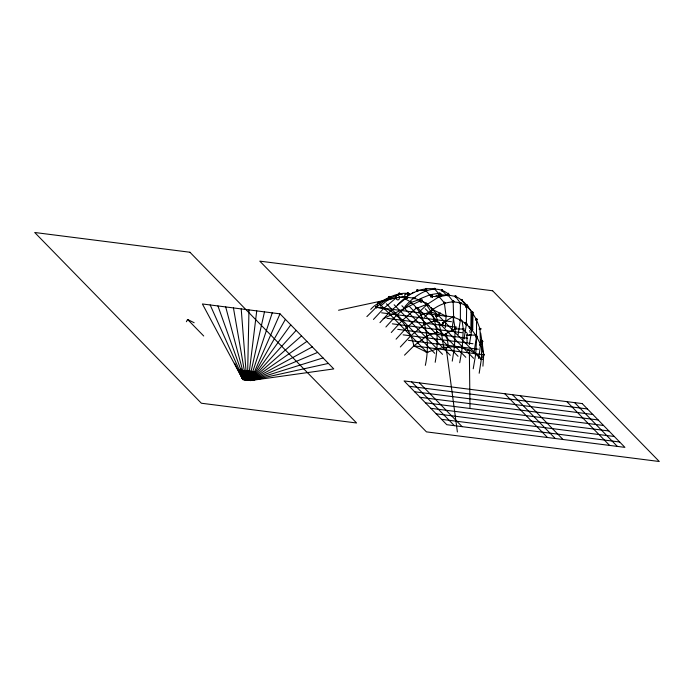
<?xml version="1.0" encoding="UTF-8"?>
<svg xmlns="http://www.w3.org/2000/svg" width="694" height="694" viewBox="0 0 694 694"><rect width="100%" height="100%" fill="white"/><g stroke="black" fill="none" stroke-linecap="round" stroke-linejoin="round"><path stroke-width="1.04" d="M417.901 290.89C417.268 287.576 417.172 292.495 417.32 290.37C417.892 288.531 418.118 291.94 417.849 290.925M426.853 304.449C426.871 301.508 428.788 306.644 426.931 304.31C426.68 305.429 426.281 304.579 426.845 304.319M455.975 328.93L455.03 329.468L454.822 328.262M425.318 365.365C430.315 343.131 427.044 308.257 404.715 298.776C404.767 298.984 405.131 299.366 405.253 299.019C405.574 297.145 405.383 300.207 405.244 298.576M244.418 377.614L244.392 379.765L217.925 305.941M408.202 293.085C408.913 291.827 406.051 293.631 408.219 293.371M470.853 329.633L471.087 312.317M472.709 329.693A0.928 0.573 0.8 0 0 471.339 329.164A0.928 0.573 0.8 0 0 471.295 330.153A0.928 0.573 0.8 0 0 472.709 329.693L472.952 312.387M407.387 293.762C406.84 291.862 408.593 293.467 407.864 293.779M438.599 296.694C439.84 294.794 440.23 298.168 438.938 297.266C437.819 294.75 440.82 296.676 438.99 297.379M435.069 288.86C435.207 287.151 433.62 290.014 435.034 289.103M248.417 378.23L247.498 380.165L248.973 309.897M421.206 315.137C422.464 316.724 419.757 314.399 421.249 314.746M443.83 302.914C445.314 301.829 444.516 302.567 443.934 302.445C445.01 301.725 445.661 303.408 444.559 303.356C445.704 302.48 443.631 301.847 443.752 303.113M417.129 289.797L417.372 290.959L417.181 289.71M479.172 373.251L481.332 359.275L481.801 346.679M481.879 344.588L481.992 341.439L480.673 333.137M225.689 306.93L245.173 379.87L245.26 377.701M476.657 337.327L475.754 353.836L473.221 368.809M462.065 320.645L463.306 329.086L462.239 347.746L459.714 362.728M467.617 305.534C467.374 304.649 467.773 306.054 467.661 305.421M233.444 307.919L245.945 379.965L246.084 377.831M430.523 311.563C430.115 312.205 432.206 312.699 430.61 311.198C430.523 313.393 432.353 310.556 430.983 311.363M445.279 327.611L446.086 316.195L444.36 302.879L439.137 296.711L427.365 304.258L418.439 312.682M482.044 341.214L482.694 341.422L481.532 341.335M482.92 366.163L483.718 354.755L481.992 341.439L480.69 339.895M425.405 323.951L425.361 323.768M427.825 335.696C427.409 336.538 424.823 335.454 427.842 335.705M455.533 329.45L455.863 328.722M247.394 378.013L246.726 380.06L247.099 375.766M248.495 377.12L247.498 380.165L248.513 370.605M249.432 378.438L248.279 380.26L256.737 310.886M417.146 290.231C418.04 289.008 418.1 291.393 417.276 289.684M455.264 328.626C454.067 329.312 455.264 327.585 455.542 328.644M455.55 329.008L454.475 328.93L455.464 329.034M435.19 362.285C438.677 341.925 439.033 317.661 423.67 301.812M437.758 332.357L437.281 332.495L437.767 332.296M451.794 331.047L453.642 317.253L453.139 301.448L448.029 295.037L439.84 294.933L435.936 295.566M478.669 358.59L480.526 344.797L480.022 328.991L477.229 321.504M458.127 334.595L460.374 319.986L460.4 303.104L455.429 296.425L448.029 295.037L439.137 296.711M474.254 351.121L476.5 336.512L476.526 319.63C470.992 310.773 465.527 300.702 455.429 296.425M452.254 361.132L454.483 346.766L455.169 328.869L453.269 317.635M464 339.097L466.403 324.159L466.646 306.843L461.744 300.008M469.378 344.606L471.781 329.667L472.024 312.352C459.307 293.883 436.5 302.974 424.546 317.279M244.913 370.31L245.945 379.965L246.327 377.84M241.208 308.908L246.726 380.06L247.133 377.961M247.498 380.165L248.374 375.931M249.64 377.328L248.279 380.26L250.317 370.839M251.15 379.956L249.051 380.364L264.492 311.875M426.359 335.783L426.836 335.592M443.77 302.914L443.553 303.044M248.279 380.26L249.623 376.165M250.595 378.872L249.051 380.364L252.078 371.221M257.231 379.245L249.831 380.459L272.256 312.855M430.41 311.727L431.069 311.346M448.584 294.256C449.009 292.365 448.359 294.872 448.463 294.438M434.869 289.268C434.045 286.587 434.175 289.988 434.8 289.398M280.02 313.844L250.603 380.555L242.839 379.566L202.405 303.972L280.02 313.844L333.779 368.922L250.603 380.555L285.39 319.353M252.954 379.661L249.831 380.459L253.796 371.585M250.395 378.672L249.051 380.364L250.829 376.46M480.213 328.748C481.957 328.444 478.305 328.626 479.918 328.783M482.686 341.387C481.341 342.368 481.254 340.147 482.79 341.24C482.434 341.986 482.252 342.168 482.122 341.361M186.391 321.738L187.588 319.474L194.155 322.727M366.883 316.603L376.226 307.303L378.612 302.784C388.093 297.891 398.668 291.48 409.729 293.77M469.985 407.664L469.344 350.071L475.754 353.836L481.332 359.275L483.718 354.755C479.45 336.651 466.559 316.811 446.086 316.195L376.226 307.303L389.438 297.179L391.546 296.997M462.525 329.069L464.008 328.947M464.008 329.034C464.251 329.268 459.931 326.605 467.348 333.467M467.383 305.854L466.498 305.811L467.314 305.837M460.764 303.478C461.484 301.734 459.315 303.113 460.469 303.651A0.92 0.573 0.1 0 1 459.532 302.922A0.92 0.573 0.1 0 1 461.007 302.679A0.92 0.573 0.1 0 1 460.816 303.616M252.85 379.375L249.831 380.459L252 376.747M249.051 380.364L250.716 377.623M290.769 324.861L250.603 380.555L328.401 363.422M252.737 379.054L249.831 380.459L251.757 377.909M466.967 307.182C466.984 306.297 466.81 308.179 467.149 306.366M471.668 312.109L472.597 312.187L471.833 311.962M426.472 289.676L426.697 288.773L426.558 289.719M481.28 341.214L482.139 340.858M476.865 319.847L477.056 319.179A0.92 0.573 0.1 0 1 477.116 320.073M296.147 330.37L250.603 380.555L323.031 357.913M385.899 326.995L396.552 315.276L411.082 302.445L419.991 299.4M391.277 332.504L401.93 320.775L416.452 307.954L415.906 307.312L417.007 308.596L416.912 307.52L416.782 308.231L426.359 304.571L429.291 305.802M379.948 322.649L390.522 311.103L405.227 298.793M396.083 339.175L406.649 327.62L421.058 315.041L430.931 311.727L435.771 313.862M373.45 319.448L383.782 308.362L396.3 297.778M400.334 346.983L410.666 335.905L424.745 323.994L434.583 320.741L439.415 322.901M480.413 329.329L480.69 328.835L480.075 328.652M251.653 379.306L249.831 380.459L251.315 378.915M404.515 355.154L413.867 345.864L427.07 335.731L436.986 332.322L442.069 333.97M479.554 328.887L480.638 328.843L479.415 329.242L479.91 329.572A0.894 0.564 -1.8 0 1 479.181 328.809A0.894 0.564 -1.8 0 1 480.543 328.522A0.894 0.564 -1.8 0 1 480.586 329.416M404.923 306.592C415.394 294.282 435.355 281.261 449.643 295.254M397.462 304.996C407.057 294.629 420.026 287.099 434.557 288.886L439.181 294.178M301.526 335.879L250.603 380.555L317.652 352.405M380.399 306.158L388.553 299.322L399.354 293.77L402.407 294.75M370.691 309.394C379.462 299.426 393.238 298.394 405.496 296.234M448.315 294.516C446.832 293.371 449.365 292.261 448.177 294.369C448.723 294.794 448.324 296.217 448.35 294.508M249.831 380.459L251.497 379.098M470.515 334.959L466.828 335.081L467.114 342.602M424.633 323.76C425.179 323.872 423.852 322.719 425.266 324.636M421.362 315.059L420.98 314.729M306.895 341.387L250.603 380.555L312.274 346.896M453.607 301.17L452.982 302.037M472.258 312.812L472.657 312.135L472.18 311.771L471.443 312.751L472.536 312.352L471.634 312.847A0.928 0.573 0.8 0 1 471.365 311.944A0.928 0.573 0.8 0 1 472.822 312.074A0.928 0.573 0.8 0 1 472.258 312.907M438.625 314.139L440.464 312.977M424.407 290.179L426.22 289.077M442.252 323.222L453.095 316.62M471.131 350.132L467.444 350.175L468.112 349.845M453.295 301.959L453.312 302.029A0.894 0.564 -1.8 0 0 453.902 301.144A0.894 0.564 -1.8 0 0 452.436 301.109A0.894 0.564 -1.8 0 0 452.861 301.994L452.922 302.072M467.123 307.338A0.928 0.573 0.8 0 0 467.218 306.401L467.218 306.453A0.928 0.573 0.8 0 0 465.761 306.661A0.928 0.573 0.8 0 0 466.689 307.416L466.03 306.817L467.079 306.41M448.168 294.438C447.136 293.84 448.185 296.459 447.864 295.687M408.315 295.106L410.163 294.152M412.002 293.189L413.85 292.235M445.028 334.144L455.169 328.869L463.306 329.086M383.183 318.728L420.963 300.502L427.365 304.258L481.332 359.275M448.003 295.679L447.491 294.898L448.055 294.395M420.226 298.741L430.323 294.612M466.628 306.288L467.192 305.898M436.214 332.287L437.107 332.209M436.17 348.856L437.723 348.865M437.714 348.935L436.179 348.935M426.237 352.318L427.773 352.326M427.747 352.405L426.246 352.396M384.303 309.004C384.207 308.665 383.825 308.344 383.591 308.041C397.688 311.615 410.909 330.24 413.867 345.864L427.001 352.361L436.942 348.891L445.054 347.312M444.472 303.634L444.897 302.896L444.646 303.642M482.104 359.327L480.604 359.284L482.13 359.275M467.461 334.699L466.802 335.055M338.559 310.244L397.679 297.535L406.094 297.188L413.858 298.177L420.963 300.502M452.8 301.994L452.731 300.936L453.538 301.04M474.93 353.767L476.57 353.897M462.49 329.017C464.043 330.136 462.629 329.468 463.193 329.008M461.423 347.685L463.063 347.781M463.037 347.824L461.432 347.729M259.348 378.898L261.464 378.542M430.801 294.62L439.58 293.18M442.46 290.092L442.043 290.829L441.878 289.728L442.529 289.971L442.199 290.829L442.425 289.979M441.826 290.89L441.471 290.083L442.173 289.797M476.37 320.22C477.073 320.22 474.991 319.552 476.995 319.127A0.92 0.573 0.1 0 0 475.668 319.431A0.92 0.573 0.1 0 0 476.44 320.203M447.118 347.069L454.483 346.766L462.239 347.746L468.329 349.741M482.018 340.884L482.668 341.274M453.98 346.679L455.29 346.774L453.685 346.757M454.77 328.783L455.464 329.511M442.061 289.676L441.384 290.239L441.662 290.864M432.796 308.934C430.974 310.357 435.294 310.817 432.796 308.934A2.134 1.258 -31.8 0 1 431.321 307.789M417.536 290.318L425.674 290.526L430.384 295.644M432.067 296.416L438.131 296.668M469.708 334.968L475.763 335.228M475.694 353.758L476.57 353.862M475.806 353.905L474.948 353.81M426.099 305.108C427.252 304.987 425.205 305.481 426.142 304.093C427.461 304.18 425.327 303.634 425.925 305.03M381.605 312.812L451.464 321.704M386.983 318.32L456.834 327.212M392.362 323.829L462.213 332.721M397.731 329.338L467.591 338.23M403.11 334.846L472.97 343.738M408.488 340.355L478.339 349.247M413.867 345.864L483.718 354.755M409.313 386.289L587.436 408.957M414.682 391.789L592.806 414.465M420.061 397.298L598.185 419.965M425.439 402.806L603.563 425.474M430.809 408.315L608.933 430.983M436.188 413.824L614.311 436.491M441.558 419.323L619.681 442M376.226 307.303L383.782 308.362L384.285 308.995M439.84 294.933L442.668 295.34M436.222 332.365C438.131 333.25 435.693 331.368 437.272 332.287M461.423 300.528C463.21 298.698 461.952 300.728 461.493 300.597C462.456 297.908 460.868 300.45 461.31 300.467M455.863 295.896L455.915 296.581L455.316 295.791L455.741 296.902L455.776 295.878M407.708 293.206L409.634 294.065M432.943 309.697L446.086 316.195M430.653 296.902L431.373 296.763L430.722 296.72M375.775 306.679L376.721 307.893M376.668 307.928L375.758 306.765M481.332 341.613L481.914 341.995L481.289 341.778M426.402 335.905C428.363 336.096 427.296 335.549 426.584 335.167M411.169 336.529L410.18 335.384L411.186 336.547M406.111 326.987L406.675 327.577M396.005 314.634L396.578 315.223M401.375 320.142L402.485 321.391L401.375 320.186M426.185 290.344L425.899 291.315L426.185 290.283L425.075 289.953L425.379 291.098L426.064 290.43M574.623 402.624L617.356 446.407M566.868 401.635L609.601 445.418M520.292 395.71L563.034 439.493M512.536 394.721L555.269 438.504M425.188 308.709L473.568 358.286M504.772 393.732L547.514 437.515M417.424 307.728L465.813 357.297M409.66 306.739L458.049 356.308M401.895 305.75L450.285 355.319M394.14 304.761L442.52 354.33M386.376 303.772L434.765 353.341M378.612 302.784L427.001 352.361M419.393 382.862L462.135 426.654M411.637 381.882L454.379 425.665M187.588 319.474L203.715 336M441.948 290.283L446.016 294.586M410.943 302.22C411.594 302.263 411.889 303.504 410.917 302.784C411.689 301.343 410.683 301.821 411.23 302.541M426.003 290.04C426.94 291.749 423.913 290.083 425.934 290.049M396.569 315.362L397.098 315.909L395.996 314.677M440.343 294.464L440.117 295.375L440.204 294.655M406.658 327.715L407.187 328.262L406.103 327.03M390.453 311.103C392.223 312.829 388.84 309.411 390.627 311.146M424.902 324.081L425.283 324.601M413.971 345.829C412.375 343.981 414.899 347.573 414.066 345.959M467.123 305.516L468.233 307.373M426.454 289.138L426.073 288.47L426.602 289.068M234.676 363.248L242.839 379.566L242.432 377.441M240.141 373.702L242.839 379.566L241.686 375.48M210.161 304.952L243.62 379.67L243.143 377.562M454.891 328.791L454.787 328.392M241.191 375.567L242.839 379.566L241.417 375.523M239.551 369.642L243.62 379.67L242.692 376.556M435.685 315.562L437.506 320.09M242.18 375.627L243.62 379.67M240.879 368.384L244.392 379.765L244.184 377.605M425.032 323.916L424.884 324.636L424.407 323.803M443.761 303.148L443.735 302.749M439.129 324.332L441.887 335.185M243.082 374.534L244.392 379.765L243.82 376.582M404.437 298.776L405.27 298.914L404.411 298.75M243.186 370.388L245.173 379.87L244.982 376.677M469.118 326.336L469.448 328.409M469.777 330.483L470.107 332.556M446.468 334.23L448.428 346.722M441.74 335.011L443.7 347.503M244.566 375.593L245.173 379.87M446.06 347.113L457.381 431.98M245.823 375.68L245.945 379.965M246.7 370.379L246.726 380.06M408.046 297.405A2.394 1.77 80.5 0 1 405.617 298.038M404.966 297.153A2.394 1.77 80.5 0 1 404.68 296.008M404.958 294.594A2.394 1.77 80.5 0 1 406.597 293.718A2.394 1.77 80.5 0 1 408.098 295.288M429.707 295.332A1.909 1.353 67.7 0 1 431.616 294.889A1.909 1.353 67.7 0 1 432.371 297.509M448.142 346.462A2.394 0.729 -8.9 0 1 447.535 347.486A2.394 0.729 -8.9 0 1 444.472 347.885A2.394 0.729 -8.9 0 1 444.065 346.991M445.999 333.909A2.394 0.729 -8.9 0 1 445.617 334.976A2.29 0.894 -14.3 0 1 442.564 335.61A2.29 0.894 -14.3 0 1 442.39 334.404M442.425 334.343A2.394 0.729 -8.9 0 0 442.356 335.367A2.394 0.729 -8.9 0 0 445.617 334.976A2.29 0.894 -14.3 0 0 445.869 333.684M443.11 322.831A2.29 0.894 -14.3 0 1 442.841 324.133A2.195 1.076 -21.9 0 1 440.039 325.035A2.195 1.076 -21.9 0 1 439.614 323.656M439.632 323.551A2.29 0.894 -14.3 0 0 439.805 324.757A2.29 0.894 -14.3 0 0 442.841 324.133A2.195 1.076 -21.9 0 0 442.937 322.571M439.302 313.514A2.195 1.076 -21.9 0 1 439.233 315.041A2.195 1.076 -21.9 0 1 436.483 315.987A2.195 1.076 -21.9 0 1 435.901 314.686A2.134 1.258 -31.8 0 0 436.665 316.256A2.134 1.258 -31.8 0 0 439.198 315.059A2.134 1.258 -31.8 0 0 439.111 313.254M432.683 309.229A2.117 1.414 -44.3 0 1 431.434 307.754M427.183 303.729A2.117 1.414 -44.3 0 1 426.055 302.948M427.174 303.92A2.134 1.553 -59 0 1 426.151 302.966M420.252 299.834A2.134 1.553 -59 0 1 419.991 299.452M420.191 299.678A2.195 1.657 -74.6 0 1 420.07 299.444M415.125 298.082A2.195 1.657 -74.6 0 1 413.407 298.099M415.454 298.099A2.29 1.726 -88.8 0 1 413.381 298.03M405.131 294.646A2.29 1.726 -88.8 0 1 406.779 293.805A2.29 1.726 -88.8 0 1 408.107 295.314M407.89 297.353A2.29 1.726 -88.8 0 1 405.591 298.056M404.932 297.119A2.29 1.726 -88.8 0 1 404.749 296.008M470.445 334.673A1.77 0.538 -9 0 1 468.086 335.523A1.77 0.538 -9 0 1 467.374 334.76M466.004 323.074A1.77 0.538 -9 0 1 465.318 322.346A1.657 0.729 -17.9 0 0 466.012 323.326M447.283 294.603A1.588 1.162 -62.3 0 1 448.064 294.594A1.657 1.249 -81.7 0 0 446.815 294.612M438.92 293.909A1.657 1.249 -81.7 0 1 440.699 293.631A1.657 1.249 -81.7 0 1 440.759 295.948M438.591 295.236A1.657 1.249 -81.7 0 0 438.808 295.974A1.77 1.31 80.7 0 1 438.573 295.262M438.677 293.944A1.77 1.31 80.7 0 1 440.517 293.51A1.77 1.31 80.7 0 1 440.95 296.017M429.942 295.28A1.77 1.31 80.7 0 1 431.815 295.028A1.77 1.31 80.7 0 1 432.119 297.553M425.83 289.034L426.29 289.788L425.838 288.947M455.03 296.433C455.871 298.706 454.856 294.56 455.03 296.433M410.562 302.593L411.1 303.009L410.553 302.541M405.443 296.893C406.884 299.912 406.693 294.941 405.443 296.893M388.909 297.11C390.011 299.444 390.08 295.254 389.855 297.605C389.716 297.657 388.605 296.59 389.629 297.839C387.981 297.388 389.863 295.67 389.481 296.676C390.245 298.515 388.614 295.34 388.909 297.11M466.481 305.655C468.233 304.874 467.097 304.44 466.541 305.742M434.088 320.862C435.797 321.374 435.077 319.682 434.557 321.279C434.357 320.784 435.095 319.396 434.088 320.819M425.804 288.504L426.368 288.487L425.804 288.504M398.824 293.701C400.724 296.086 399.31 290.838 399.518 294.403C397.879 293.094 400.959 293.224 398.989 293.042C398.443 295.575 399.562 292.668 398.833 293.605M436.639 331.966C436.37 334.456 437.446 330.821 436.647 331.897M447.491 294.915L447.777 295.635L447.491 294.915M466.715 305.516L466.897 306.054L466.724 305.429M416.105 307.598L416.704 308.578L416.504 307.442L416.938 307.555L416.105 307.598M439.449 294.889C440.629 296.459 438.782 294.846 439.458 294.803M425.708 289.112L426.133 289.771L425.708 289.06M425.283 290.491C425.691 293.12 425.5 288.331 425.283 290.491M459.896 303.139C460.348 304.9 459.827 301.916 459.896 303.174M378.004 302.497C379.349 305.403 379.254 300.528 378.004 302.497M387.937 299.036C389.161 302.011 389.317 297.136 387.937 299.036M415.923 308.119L416.452 308.448L415.932 308.049M466.108 307.008L466.116 306.939M471.486 312.517L471.486 312.482M413.19 297.83C414.474 300.918 414.804 296.043 413.19 297.83M433.941 288.999L434.444 289.572L433.95 288.956M433.897 320.854L434.401 321.122L433.906 320.81M420.486 315.215L421.31 315.284L420.495 315.18M424.06 324.098L425.24 324.081L424.069 324.081M475.954 319.795L477.134 319.379L475.902 319.821M445.262 316.204C446.997 318.069 447.144 314.235 445.27 316.16M482.894 354.755C484.759 356.586 484.716 352.734 482.894 354.755M189.93 252.243L34.7 232.49L201.364 403.231L356.595 422.993L189.93 252.243M492.636 290.769L259.79 261.135L426.454 431.876L659.3 461.51L492.636 290.769M582.188 403.587L404.064 380.919L446.806 424.702L624.93 447.37L582.188 403.587M395.97 296.598A2.394 1.77 80.5 0 0 398.061 299.903A2.394 1.77 80.5 0 0 398.998 296.112A2.394 1.77 80.5 0 0 395.97 296.598M419.514 300.016A1.909 1.353 67.7 0 0 421.657 302.28A1.909 1.353 67.7 0 0 421.709 299.209A1.909 1.353 67.7 0 0 419.514 300.016M480.057 345.282A0.894 0.564 -1.8 0 0 481.419 344.788A0.894 0.564 -1.8 0 0 480.092 344.302A0.894 0.564 -1.8 0 0 480.057 345.282M476.023 336.998A0.92 0.573 0.1 0 0 477.42 336.529A0.92 0.573 0.1 0 0 476.067 336.009A0.92 0.573 0.1 0 0 476.023 336.998M465.917 324.645A0.928 0.573 0.8 0 0 467.331 324.185A0.928 0.573 0.8 0 0 465.96 323.656A0.928 0.573 0.8 0 0 465.917 324.645M459.896 320.481A0.92 0.573 0.1 0 0 461.293 320.003A0.92 0.573 0.1 0 0 459.94 319.483A0.92 0.573 0.1 0 0 459.896 320.481M453.173 317.748A0.894 0.564 -1.8 0 0 454.535 317.253A0.894 0.564 -1.8 0 0 453.217 316.768A0.894 0.564 -1.8 0 0 453.173 317.748"/></g></svg>
